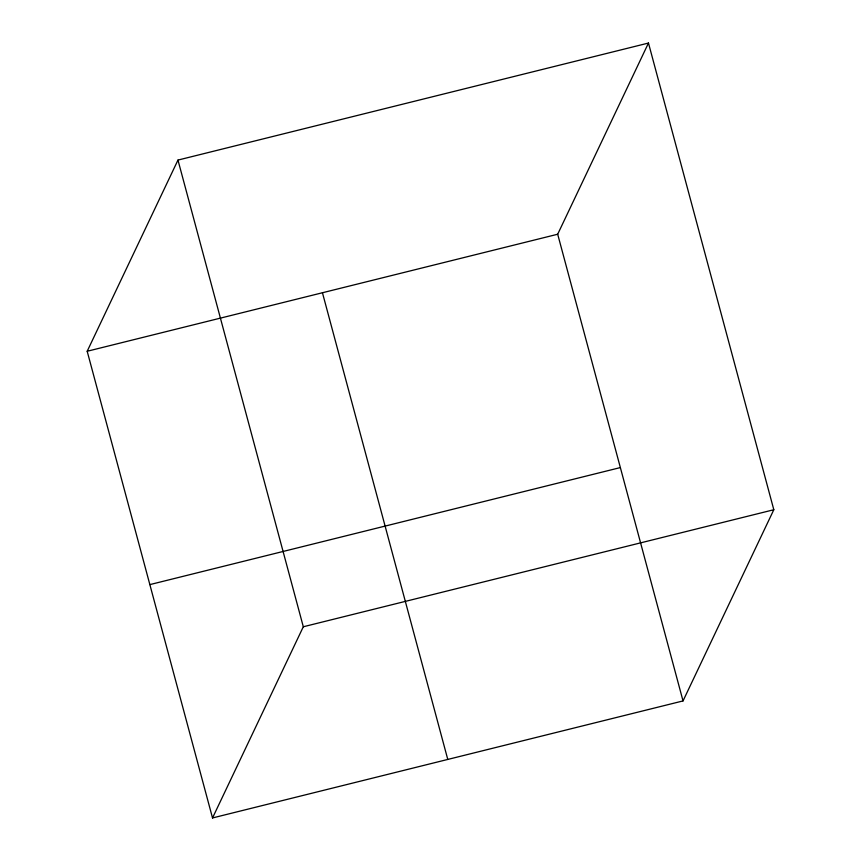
<?xml version="1.0" encoding="UTF-8"?>
<svg xmlns="http://www.w3.org/2000/svg" width="861" height="861" viewBox="0 0 861 861"><rect width="100%" height="100%" fill="white"/><g stroke="black" fill="none" stroke-linecap="round" stroke-linejoin="round"><path stroke-width="1.29" d="M87.187 351.266L177.969 160.081L648.473 43.05L773.813 509.734L683.031 700.919L212.527 817.95L87.187 351.266L557.691 234.235L648.473 43.05M212.527 817.95L303.309 626.765L177.969 160.081M149.857 584.608L620.361 467.577M303.309 626.765L773.813 509.734M557.691 234.235L683.031 700.919M322.445 292.751L447.774 759.434"/></g></svg>
